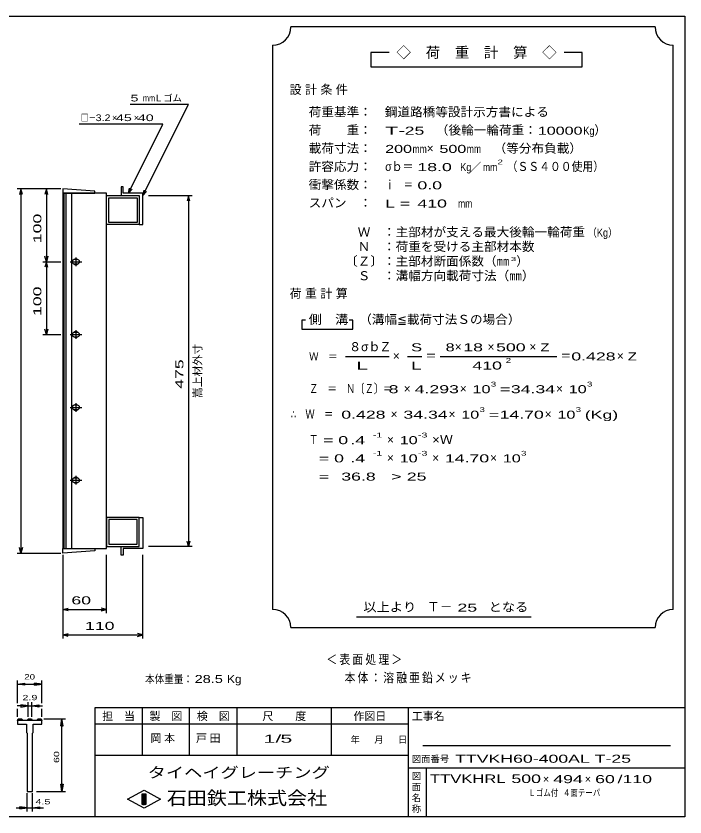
# Model space of a CAD drawing. Units: millimetres, scale not verified, with parts at other scales. Extents: x -910 to 866, y -641 to 527.
# Drawn here: x -53 to 866, y -573 to 527 of the extents above; entities that cross this region are included whole.
import ezdxf
from ezdxf.enums import TextEntityAlignment as Align

# ---------------------------------------------------------------- set-up
doc = ezdxf.new("R2010")
doc.units = ezdxf.units.MM
doc.header["$LTSCALE"] = 5
for name, color, linetype, lineweight in [('0_2', 150, 'Continuous', 25), ('16', 3, 'Continuous', 25), ('22', 2, 'Continuous', 25), ('32', 4, 'Continuous', 25)]:
    doc.layers.add(name, color=color, linetype=linetype, lineweight=lineweight)
doc.styles.add('ベクトル', font='')
doc.styles.get('ベクトル').set_extended_font_data('ベクトル')

msp = doc.modelspace()

# ---------------------------------------------------------------- linework, layer by layer
at = {"layer": '0_2'}
for p, q in [((-864.5, 526.75), (865.5, 526.75)), ((865.5, 526.75), (865.5, -573.25)), ((865.5, -423.25), (55.5, -423.25)), ((55.5, -423.25), (55.5, -573.25)), ((120.5, -423.25), (120.5, -488.25)), ((185.5, -488.25), (185.5, -423.25)), ((250.5, -423.25), (250.5, -488.25)), ((380.5, -488.25), (380.5, -423.25)), ((485.5, -423.25), (485.5, -573.25)), ((485.5, -445.75), (55.5, -445.75)), ((845.5, -475.75), (505.5, -475.75)), ((55.5, -488.25), (485.5, -488.25)), ((485.5, -505.75), (865.5, -505.75)), ((510.5, -573.25), (510.5, -505.75)), ((100.5, -548.75), (123, -536.25)), ((123, -536.25), (145.5, -548.75)), ((123, -561.25), (100.5, -548.75)), ((120.5, -541.25), (125.5, -541.25)), ((120.5, -556.25), (120.5, -541.25)), ((120.5, -541.25), (121.5, -541.25)), ((121.5, -541.25), (121.5, -556.25)), ((122.5, -556.25), (122.5, -541.25)), ((122.5, -541.25), (123.5, -541.25)), ((145.5, -548.75), (123, -561.25)), ((123.5, -541.25), (123.5, -556.25)), ((124.5, -556.25), (124.5, -541.25)), ((124.5, -541.25), (125.5, -541.25)), ((125.5, -541.25), (125.5, -556.25)), ((125.5, -541.25), (125.5, -556.25)), ((125.5, -556.25), (120.5, -556.25)), ((121.5, -556.25), (122.5, -556.25)), ((123.5, -556.25), (124.5, -556.25)), ((865.5, -573.25), (-864.5, -573.25))]:
    msp.add_line(p, q, dxfattribs=at)
at = {"layer": '16'}
for p, q in [((55.5, 286.25), (11.5, 289.25)), ((11.5, 289.25), (11.5, 283.25)), ((55.5, 283.25), (55.5, 286.25)), ((94.5, 292.25), (91.5, 292.25)), ((91.5, 292.25), (91.5, 280.25)), ((94.5, 283.25), (94.5, 292.25)), ((11.5, 283.25), (55.5, 283.25)), ((11.5, 283.25), (11.5, -204.75)), ((71.5, 283.25), (11.5, 283.25)), ((13, 283.25), (13, -204.75)), ((16, -204.75), (16, 283.25)), ((23.5, 283.25), (23.5, -204.75)), ((71.5, -204.75), (71.5, 283.25)), ((71.5, 280.25), (116.5, 280.25)), ((71.5, 240.25), (71.5, 280.25)), ((74.5, 277.25), (113.5, 277.25)), ((74.5, 243.25), (74.5, 277.25)), ((91.5, 280.25), (116.5, 280.25)), ((121.5, 283.25), (94.5, 283.25)), ((113.5, 277.25), (113.5, 243.25)), ((116.5, 280.25), (116.5, 240.25)), ((116.5, 280.25), (116.5, 240.25)), ((121.5, 240.25), (121.5, 283.25)), ((113.5, 243.25), (74.5, 243.25)), ((116.5, 240.25), (71.5, 240.25)), ((116.5, 240.25), (121.5, 240.25)), ((21.5, 189.25), (37.5, 189.25)), ((31.5, 192.25), (27.5, 192.25)), ((29.5, 195.25), (29.5, 183.25)), ((27.5, 186.25), (31.5, 186.25)), ((21.5, 89.25), (37.5, 89.25)), ((31.5, 92.25), (27.5, 92.25)), ((29.5, 95.25), (29.5, 83.25)), ((27.5, 86.25), (31.5, 86.25)), ((21.5, -10.75), (37.5, -10.75)), ((31.5, -7.75), (27.5, -7.75)), ((29.5, -4.75), (29.5, -16.75)), ((27.5, -13.75), (31.5, -13.75)), ((31.5, -107.75), (27.5, -107.75)), ((29.5, -104.75), (29.5, -116.75)), ((21.5, -110.75), (37.5, -110.75)), ((27.5, -113.75), (31.5, -113.75)), ((116.5, -161.75), (71.5, -161.75)), ((71.5, -161.75), (71.5, -201.75)), ((113.5, -164.75), (74.5, -164.75)), ((74.5, -164.75), (74.5, -198.75)), ((113.5, -198.75), (113.5, -164.75)), ((116.5, -201.75), (116.5, -161.75)), ((116.5, -161.75), (121.5, -161.75)), ((116.5, -201.75), (116.5, -161.75)), ((121.5, -161.75), (121.5, -204.75)), ((11.5, -204.75), (55.5, -204.75)), ((11.5, -210.75), (11.5, -204.75)), ((11.5, -204.75), (71.5, -204.75)), ((55.5, -207.75), (11.5, -210.75)), ((55.5, -204.75), (55.5, -207.75)), ((71.5, -201.75), (116.5, -201.75)), ((74.5, -198.75), (113.5, -198.75)), ((91.5, -213.75), (91.5, -201.75)), ((91.5, -201.75), (116.5, -201.75)), ((121.5, -204.75), (94.5, -204.75)), ((94.5, -204.75), (94.5, -213.75)), ((94.5, -213.75), (91.5, -213.75))]:
    msp.add_line(p, q, dxfattribs=at)
for centre, radius, start, end in [((27.5, 189.25), 3, 90, 270), ((29.5, 189.25), 4, 46.6, 133.4), ((31.5, 189.25), 3, 270, 90), ((29.5, 189.25), 4, 226.6, 313.4), ((27.5, 89.25), 3, 90, 270), ((29.5, 89.25), 4, 46.6, 133.4), ((31.5, 89.25), 3, 270, 90), ((29.5, 89.25), 4, 226.6, 313.4), ((27.5, -10.75), 3, 90, 270), ((29.5, -10.75), 4, 46.6, 133.4), ((31.5, -10.75), 3, 270, 90), ((29.5, -10.75), 4, 226.6, 313.4), ((27.5, -110.75), 3, 90, 270), ((29.5, -110.75), 4, 46.6, 133.4), ((31.5, -110.75), 3, 270, 90), ((29.5, -110.75), 4, 226.6, 313.4)]:
    msp.add_arc(centre, radius, start, end, dxfattribs=at)
at = {"layer": '22', "color": 4}
for p, q in [((824.5, 511.75), (324.5, 511.75)), ((299.5, 486.75), (299.5, -288.25)), ((849.5, -288.25), (849.5, 486.75)), ((459.5, 476.75), (434.5, 476.75)), ((434.5, 476.75), (434.5, 456.75)), ((724.5, 476.75), (699.5, 476.75)), ((724.5, 456.75), (724.5, 476.75)), ((434.5, 456.75), (724.5, 456.75)), ((184, 405.25), (104, 405.25)), ((121.5, 280.25), (184, 405.25)), ((149, 378.25), (34, 378.25)), ((101.5, 283.25), (149, 378.25)), ((9, 289.25), (-51, 289.25)), ((-46, 289.25), (-48, 281.75)), ((-44, 281.75), (-46, 289.25)), ((-46, 289.25), (-46, -210.75)), ((9, 289.25), (-16, 289.25)), ((-11, 289.25), (-13, 281.75)), ((-9, 281.75), (-11, 289.25)), ((-11, 289.25), (-11, 189.25)), ((101.5, 283.25), (103, 290.55)), ((101.5, 283.25), (106.5, 288.75)), ((121.5, 280.25), (123, 287.55)), ((121.5, 280.25), (126.5, 285.75)), ((129, 280.25), (189, 280.25)), ((184, 280.25), (182, 272.75)), ((186, 272.75), (184, 280.25)), ((184, 280.25), (184, -201.75)), ((-16, 189.25), (9, 189.25)), ((-11, 189.25), (-13, 196.75)), ((-11, 189.25), (-13, 181.75)), ((-9, 196.75), (-11, 189.25)), ((-9, 181.75), (-11, 189.25)), ((-11, 189.25), (-11, 89.25)), ((344.5, 109.25), (339.5, 109.25)), ((339.5, 109.25), (339.5, 96.75)), ((409.5, 109.25), (404.5, 109.25)), ((409.5, 96.75), (409.5, 109.25)), ((-16, 89.25), (9, 89.25)), ((-11, 89.25), (-13, 96.75)), ((-9, 96.75), (-11, 89.25)), ((339.5, 96.75), (409.5, 96.75)), ((399.5, 59.25), (459.5, 59.25)), ((484.5, 59.25), (504.5, 59.25)), ((529.5, 59.25), (689.5, 59.25)), ((184, -201.75), (182, -194.25)), ((186, -194.25), (184, -201.75)), ((-46, -210.75), (-48, -203.25)), ((-44, -203.25), (-46, -210.75)), ((189, -201.75), (129, -201.75)), ((-51, -210.75), (9, -210.75)), ((11.5, -213.25), (11.5, -293.25)), ((11.5, -213.25), (11.5, -328.25)), ((71.5, -293.25), (71.5, -213.25)), ((121.5, -328.25), (121.5, -213.25)), ((11.5, -288.25), (19, -286.25)), ((19, -290.25), (11.5, -288.25)), ((11.5, -288.25), (71.5, -288.25)), ((71.5, -288.25), (64, -286.25)), ((64, -290.25), (71.5, -288.25)), ((414.5, -298.25), (654.5, -298.25)), ((324.5, -313.25), (824.5, -313.25)), ((11.5, -323.25), (19, -321.25)), ((19, -325.25), (11.5, -323.25)), ((11.5, -323.25), (121.5, -323.25)), ((121.5, -323.25), (114, -321.25)), ((114, -325.25), (121.5, -323.25))]:
    msp.add_line(p, q, dxfattribs=at)
for centre, start, end in [((299.5, 511.75), 270, 0), ((849.5, 511.75), 180, 270), ((299.5, -313.25), 0, 90), ((849.5, -313.25), 90, 180)]:
    msp.add_arc(centre, 25, start, end, dxfattribs=at)
at = {"layer": '32'}
for p, q in [((-50.5, -416.75), (-50.5, -385.75)), ((-50.5, -390.75), (-40.5, -389.25)), ((-40.5, -392.25), (-50.5, -390.75)), ((-50.5, -390.75), (-17.167, -390.75)), ((-40.5, -392.25), (-40.5, -389.25)), ((-17.167, -390.75), (-27.167, -389.25)), ((-27.167, -392.25), (-27.167, -389.25)), ((-27.167, -392.25), (-17.167, -390.75)), ((-17.167, -416.75), (-17.167, -385.75)), ((-36.25, -435.75), (-36.25, -415.75)), ((-31.417, -415.75), (-31.417, -435.75)), ((-36.25, -420.75), (-51.25, -420.75)), ((-50.5, -435.75), (-50.5, -424.75)), ((-36.25, -420.75), (-46.25, -419.25)), ((-46.25, -419.25), (-46.25, -422.25)), ((-46.25, -422.25), (-36.25, -420.75)), ((-36.25, -420.75), (-31.417, -420.75)), ((-31.417, -420.75), (-21.417, -419.25)), ((-21.417, -422.25), (-31.417, -420.75)), ((-31.417, -420.75), (-16.417, -420.75)), ((-21.417, -419.25), (-21.417, -422.25)), ((-17.167, -435.75), (-17.167, -424.75)), ((-50.5, -440.75), (-49.667, -438.25)), ((-49.667, -438.25), (-44.833, -438.25)), ((-44.833, -438.25), (-44, -440.75)), ((-37.083, -440.75), (-36.25, -438.25)), ((-36.25, -438.25), (-31.417, -438.25)), ((-31.417, -438.25), (-30.583, -440.75)), ((-23.667, -440.75), (-22.833, -438.25)), ((-22.833, -438.25), (-18, -438.25)), ((-18, -438.25), (-17.167, -440.75)), ((-14.667, -438.25), (15.333, -438.25)), ((8.833, -448.25), (10.333, -438.25)), ((11.833, -448.25), (10.333, -438.25)), ((10.333, -538.25), (10.333, -438.25)), ((-50.5, -440.75), (-50.5, -445.75)), ((-17.167, -440.75), (-50.5, -440.75)), ((-50.5, -445.75), (-38.417, -445.75)), ((-38.417, -445.75), (-38.417, -457.417)), ((-29.25, -457.417), (-29.25, -445.75)), ((-29.25, -445.75), (-17.167, -445.75)), ((-17.167, -445.75), (-17.167, -440.75)), ((8.833, -448.25), (11.833, -448.25)), ((-38.417, -457.417), (-37.583, -458.25)), ((-37.583, -458.25), (-37.583, -538.25)), ((-30.083, -458.25), (-29.25, -457.417)), ((-30.083, -538.25), (-30.083, -458.25)), ((-37.583, -538.25), (-30.083, -538.25)), ((-24.667, -538.25), (15.333, -538.25)), ((10.333, -538.25), (8.833, -528.25)), ((8.833, -528.25), (11.833, -528.25)), ((11.833, -528.25), (10.333, -538.25)), ((-37.583, -565.75), (-37.583, -540.75)), ((-30.083, -565.75), (-30.083, -540.75)), ((-52.583, -560.75), (-37.583, -560.75)), ((-37.583, -560.75), (-47.583, -559.25)), ((-47.583, -562.25), (-47.583, -559.25)), ((-47.583, -562.25), (-37.583, -560.75)), ((-37.583, -560.75), (-30.083, -560.75)), ((-30.083, -560.75), (-20.083, -559.25)), ((-20.083, -562.25), (-30.083, -560.75)), ((-30.083, -560.75), (-15.083, -560.75)), ((-20.083, -562.25), (-20.083, -559.25))]:
    msp.add_line(p, q, dxfattribs=at)

# ---------------------------------------------------------------- texts
at = {"layer": '0_2', "style": 'ベクトル'}
for s, height, p in [('担\u3000当', 11, (65.5, -434.75)), ('製\u3000図', 11, (130.5, -434.75)), ('検\u3000図', 11, (195.5, -434.75)), ('尺\u3000\u3000度', 11, (285.5, -434.75)), ('作図日', 11, (410.5, -434.75)), ('工事名', 11, (490.5, -434.75)), ('年', 9.164, (406.5, -467)), ('月', 9.164, (439, -467)), ('日', 9.164, (471.5, -467)), ('図面番号', 9.164, (490.5, -493.5)), ('図', 9.164, (490.5, -517)), ('面', 9.164, (490.5, -532)), ('名', 9.164, (490.5, -547)), ('称', 9.164, (490.5, -562))]:
    msp.add_text(s, height=height, dxfattribs=at).set_placement(p, align=Align.MIDDLE_LEFT)
at = {"layer": '0_2', "color": 222, "style": 'ベクトル'}
for s, height, width, p in [('タイヘイグレーチング', 14.66, 1.25, (128, -512.25)), ('石田鉄工株式会社', 18.33, 1.1, (154.25, -547.25))]:
    msp.add_text(s, height=height, dxfattribs=dict(at, width=width)).set_placement(p, align=Align.MIDDLE_LEFT)
at = {"layer": '22', "style": 'ベクトル'}
for s, height, p in [('◇\u3000荷\u3000重\u3000計\u3000算\u3000◇', 14.66, (469.5, 476.75)), ('Ｌゴム', 9.164, (136.5, 414)), ('×', 9.164, (79, 387)), ('×', 9.164, (109, 387)), ('）', 12.1, (741, 370)), ('×', 12.1, (511, 345)), ('／', 11, (570.75, 319.25)), ('）', 12.1, (634, 190)), ('８', 12.1, (404.5, 72.5)), ('σｂ', 12.1, (421, 72.5)), ('Ｚ', 12.1, (446, 72.5)), ('×', 12.1, (549.5, 72.5)), ('×', 12.1, (594.5, 72.5)), ('×', 12.1, (652, 72.5)), ('×', 12.1, (464.5, 60)), ('×', 12.1, (772, 60)), ('×', 12.1, (479.5, 15)), ('×', 12.1, (556.5, 15)), ('×', 12.1, (688.5, 15)), ('×', 12.1, (461.5, -20)), ('×', 12.1, (541, -20)), ('×', 12.1, (673, -20)), ('×', 12.1, (456.5, -55)), ('×', 12.1, (456.5, -80)), ('×', 12.1, (518.5, -80)), ('×', 12.1, (598, -80)), ('Ｔ－', 12.83, (511.5, -284.5)), ('×', 11, (670.5, -521.25)), ('×', 11, (728, -521.25))]:
    msp.add_text(s, height=height, dxfattribs=at).set_placement(p, align=Align.MIDDLE_LEFT)
for s, height, width, p in [(' 5 ', 9.164, 1.6, (99, 414)), ('mm', 9.164, 0.75, (121.5, 414)), ('荷重基準：\u3000', 12.1, 1.05, (349, 395)), ('鋼道路橋等設計示方書による', 12.1, 1.05, (453.5, 395)), ('□－', 9.164, 0.8, (36.5, 387)), ('3.2', 9.164, 1.2, (56.5, 387)), (' 45 ', 9.164, 1.6, (79, 387)), (' 40 ', 9.164, 1.6, (109, 387)), ('荷\u3000\u3000重：\u3000', 12.1, 1.05, (349, 370)), ('T-', 11, 2, (454, 369.25)), (' 25 ', 11, 1.65, (474, 369.25)), ('（後輪一輪荷重：', 12.1, 1.05, (523.5, 370)), ('10000', 11, 1.5, (663.5, 369.25)), ('Kg', 11, 0.85, (726, 369.25)), ('載荷寸法：\u3000', 12.1, 1.05, (349, 345)), ('\u3000（等分布負載）', 12.1, 1.05, (585.5, 345)), ('200', 11, 1.5, (454, 344.25)), ('mm', 11, 0.8, (491.5, 344.25)), ('500', 11, 1.5, (528.5, 344.25)), ('mm', 11, 0.8, (566, 344.25)), ('許容応力：\u3000', 12.1, 1.05, (349, 320)), ('σｂ＝', 12.1, 0.9, (454, 320)), (' 18.0', 11, 1.65, (491.5, 319.25)), ('Kg', 11, 0.85, (557, 319.25)), ('mm', 11, 0.8, (588.25, 319.25)), ('2', 6.598, 1.5, (608.25, 326.25)), ('（ＳＳ４００使用）', 12.1, 0.9, (620.75, 320)), ('衝撃係数：\u3000', 12.1, 1.05, (349, 295)), ('ｉ\u3000＝', 12.1, 0.75, (454, 295)), (' 0.0', 11, 1.65, (491.5, 294.25)), ('スパン\u3000：\u3000', 12.1, 1.05, (349, 270)), ('L =', 11, 1.65, (454, 269.25)), (' 410 ', 11, 1.65, (491.5, 269.25)), ('mm', 11, 0.8, (554, 269.25)), ('\u3000Ｗ\u3000：主部材が支える最大後輪一輪荷重', 12.1, 1.05, (399, 230)), ('（Kg）', 11, 0.85, (731.5, 229.25)), ('\u3000Ｎ\u3000：荷重を受ける主部材本数', 12.1, 1.05, (399, 210)), ('〔Ｚ〕：主部材断面係数（㎜', 12.1, 1.05, (399, 190)), ('3', 5.499, 1.8, (626.5, 193)), ('\u3000Ｓ\u3000：溝幅方向載荷寸法（㎜）', 12.1, 1.05, (399, 170)), ('側\u3000溝', 12.1, 1.1, (349, 110)), ('\u3000（溝幅≦載荷寸法Ｓの場合）', 12.1, 1.05, (401, 110)), ('S', 11, 1.55, (489.5, 71.75)), ('8', 11, 1.5, (537, 71.75)), (' 18 ', 11, 1.65, (554.5, 71.75)), (' 500 ', 11, 1.65, (599.5, 71.75)), ('Z', 11, 1.4, (667, 71.75)), ('Ｗ\u3000＝', 11, 0.85, (349.5, 59.25)), ('＝', 12.1, 0.9, (509.5, 60)), ('2', 6.598, 1.5, (619.5, 53.75)), ('＝', 12.1, 0.9, (694.5, 60)), ('0.428', 11, 1.65, (709.5, 59.25)), ('Z', 11, 1.4, (787, 59.25)), ('L', 11, 1.8, (489.5, 46.75)), (' 410 ', 11, 1.65, (567, 46.75)), ('Ｚ\u3000＝\u3000Ｎ〔Ｚ〕＝', 12.1, 0.75, (349.5, 15)), ('3', 6.598, 1.5, (599, 21.25)), ('3', 6.598, 1.5, (731, 21.25)), (' 8 ', 11, 1.65, (452, 14.25)), ('4.293', 11, 1.65, (494.5, 14.25)), ('10', 11, 1.5, (574, 14.25)), ('=', 11, 1.7, (611.5, 14.25)), ('34.34', 11, 1.65, (626.5, 14.25)), ('10', 11, 1.5, (706, 14.25)), ('3', 6.598, 1.5, (583.5, -13.75)), ('3', 6.598, 1.5, (715.5, -13.75)), ('∴\u3000Ｗ\u3000＝', 12.1, 0.75, (324.5, -20)), (' 0.428', 11, 1.65, (387, -20.75)), ('34.34', 11, 1.65, (479, -20.75)), ('10', 11, 1.5, (558.5, -20.75)), ('=', 11, 1.7, (596, -20.75)), ('14.70', 11, 1.65, (611, -20.75)), ('10', 11, 1.5, (690.5, -20.75)), ('(Kg)', 11, 1.65, (728, -20.75)), ('Ｔ', 12.1, 0.75, (349.5, -55)), (' = 0', 11, 1.65, (362, -55.75)), (' .4 ', 11, 1.65, (399.5, -55.75)), ('-1', 6.598, 1.65, (437, -48.75)), ('10', 11, 1.5, (474, -55.75)), ('-3', 6.598, 1.65, (499, -48.75)), ('×Ｗ', 12.1, 1.1, (518.5, -55)), ('  = 0', 11, 1.65, (349.5, -80.75)), (' .4 ', 11, 1.65, (399.5, -80.75)), ('-1', 6.598, 1.65, (437, -73.75)), ('10', 11, 1.5, (474, -80.75)), ('-3', 6.598, 1.65, (499, -73.75)), ('14.70', 11, 1.65, (536, -80.75)), ('10', 11, 1.5, (615.5, -80.75)), ('3', 6.598, 1.5, (640.5, -73.75)), ('  =', 11, 1.65, (349.5, -105.75)), (' 36.8', 11, 1.65, (387, -105.75)), ('>', 11, 1.7, (462, -105.75)), (' 25 ', 11, 1.65, (477, -105.75)), (' 60 ', 11, 1.65, (16.5, -275.75)), ('以上より\u3000', 12.1, 1.1, (424, -285)), (' 25 ', 11, 1.65, (546.5, -285.75)), ('となる', 12.1, 1.1, (596, -285)), (' 110 ', 11, 1.65, (35.25, -310.75)), ('本体重量：', 11, 0.85, (124.5, -383.75)), (' 28.5', 11, 1.35, (187, -383.75)), ('Kg', 11, 1.1, (237, -383.75)), ('1/', 11, 2, (287, -465.75)), (' 5 ', 11, 2, (302, -465.75)), ('TTVKH60-400AL T-25               ', 11, 1.65, (550, -493.25)), ('TTVKHRL', 11.73, 1.45, (515.5, -520.75)), (' 500 ', 11.73, 1.55, (620.5, -520.75)), (' 494 ', 11, 1.65, (678, -521.25)), (' 60 ', 11, 1.65, (735.5, -521.25)), ('/', 11, 1.65, (773, -521.25)), (' 110 ', 11, 1.65, (773, -521.25)), ('Ｌゴム付', 9.164, 0.8, (650.5, -540)), ('４面テーパ', 9.164, 0.8, (698, -540))]:
    msp.add_text(s, height=height, dxfattribs=dict(at, width=width)).set_placement(p, align=Align.MIDDLE_LEFT)
at = {"layer": '22', "style": 'ベクトル', "width": 1.65}
for s, p in [(' 100 ', (-23.5, 208)), (' 100 ', (-23.5, 108)), (' 475 ', (171.5, 8))]:
    msp.add_text(s, height=11, rotation=90, dxfattribs=at).set_placement(p, align=Align.MIDDLE_LEFT)
at = {"layer": '22', "style": 'ベクトル'}
msp.add_text('嵩上材外寸', height=11, rotation=90, dxfattribs=at).set_placement((196.5, 1.75), align=Align.MIDDLE_LEFT)
at = {"layer": '22', "attachment_point": 4, "style": 'ベクトル'}
for s, insert, char_height in [('\\T1.28;設計条件', (322.75, 425), 12.1), ('\\T1.28;荷重計算', (322.75, 145), 12.1), ('\\T1.5;\\W2;\\~L\\~', (402, 46.75), 11), ('\\T1.2;\\W0.85;＜表面処理＞', (373.25, -357.5), 12.83), ('\\T1.19;\\W0.85;本体：溶融亜鉛メッキ', (398.25, -382.5), 12.83), ('\\T1.25;岡本\u3000', (131.75, -465.75), 11), ('\\T1.25;戸田\u3000', (194.25, -465.75), 11)]:
    msp.add_mtext(s, dxfattribs=dict(at, insert=insert, char_height=char_height))
at = {"layer": '32', "color": 2, "style": 'ベクトル'}
for s, width, p in [('20', 1.35, (-41.333, -380.75)), ('2.9', 1.5, (-43.833, -409.25)), (' 4.5 ', 1.5, (-30.083, -552.25))]:
    msp.add_text(s, height=7.331, dxfattribs=dict(at, width=width)).set_placement(p, align=Align.MIDDLE_LEFT)
at = {"layer": '32', "color": 2, "style": 'ベクトル', "width": 1.5}
msp.add_text(' 60 ', height=7.331, rotation=90, dxfattribs=at).set_placement((2.833, -503.25), align=Align.MIDDLE_LEFT)

doc.saveas('drawing.dxf')
